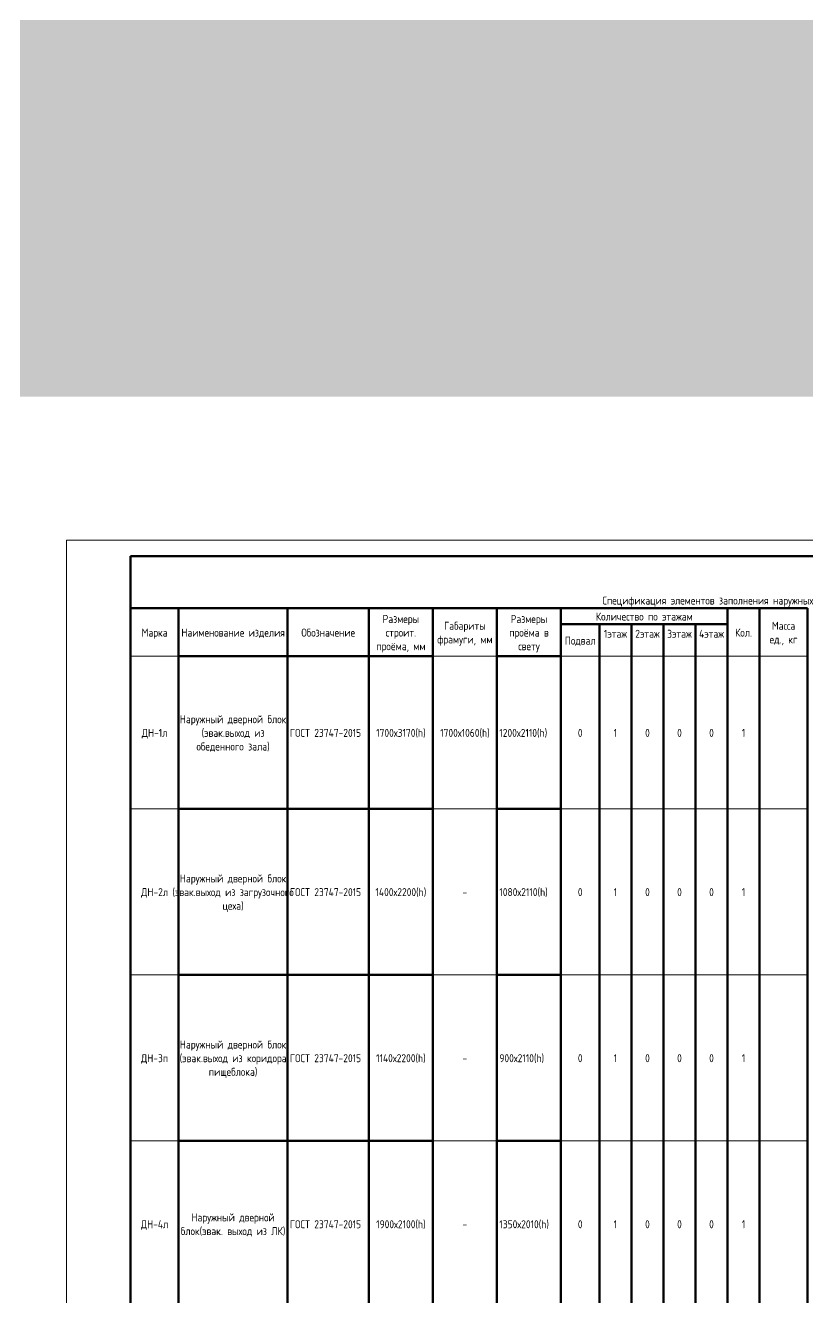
# Model space of a CAD drawing. Header units: millimetres. Extents: x -11345 to 411485, y -9810 to 73012.
# Drawn here: x -2860.4 to -2616.1, y 71105.1 to 71502.6 of the extents above; entities that cross this region are included whole.
import ezdxf

# ---------------------------------------------------------------- set-up
doc = ezdxf.new("R2010")
doc.units = ezdxf.units.MM
for name, color, linetype, lineweight in [('Графика', 7, 'Continuous', 20), ('Основная надпись', 7, 'Continuous', 30), ('Стены штриховка', 7, 'Continuous', 9)]:
    doc.layers.add(name, color=color, linetype=linetype, lineweight=lineweight)
doc.layers.add('Линии', color=7, linetype='Continuous', lineweight=9, true_color=0x00a600)
doc.styles.add('GOST Common_5', font='GOST_Common.ttf', dxfattribs={"width": 0.9, "height": 100})

msp = doc.modelspace()

# ---------------------------------------------------------------- linework, layer by layer
at = {"layer": 'Линии', "color": 7, "lineweight": 50}
for p, q in [((-2812.51934, 71320.48354), (-2827.51934, 71320.48354)), ((-2827.51934, 71320.48354), (-2827.51934, 71315.47204)), ((-2778.49752, 71320.48354), (-2812.51934, 71320.48354)), ((-2812.51934, 71320.48354), (-2812.51934, 71315.47204)), ((-2753.09752, 71320.48354), (-2778.49752, 71320.48354)), ((-2778.49752, 71320.48354), (-2778.49752, 71315.47204)), ((-2733.09752, 71320.48354), (-2753.09752, 71320.48354)), ((-2753.09752, 71320.48354), (-2753.09752, 71315.47204)), ((-2713.09752, 71320.48354), (-2733.09752, 71320.48354)), ((-2733.09752, 71320.48354), (-2733.09752, 71315.47204)), ((-2693.09752, 71320.48354), (-2713.09752, 71320.48354)), ((-2713.09752, 71320.48354), (-2713.09752, 71315.47204)), ((-2681.09752, 71320.48354), (-2693.09752, 71320.48354)), ((-2693.09752, 71320.48354), (-2693.09752, 71315.47204)), ((-2671.09752, 71320.48354), (-2681.09752, 71320.48354)), ((-2661.09752, 71320.48354), (-2671.09752, 71320.48354)), ((-2651.09752, 71320.48354), (-2661.09752, 71320.48354)), ((-2641.09752, 71320.48354), (-2651.09752, 71320.48354)), ((-2631.09752, 71320.48354), (-2641.09752, 71320.48354)), ((-2641.09752, 71320.48354), (-2641.09752, 71315.47204)), ((-2616.09752, 71320.48354), (-2631.09752, 71320.48354)), ((-2631.09752, 71320.48354), (-2631.09752, 71315.47204)), ((-2616.09752, 71320.48354), (-2616.09752, 71315.47204)), ((-2827.51934, 71315.47204), (-2827.51934, 71305.44903)), ((-2812.51934, 71315.47204), (-2812.51934, 71305.44903)), ((-2778.49752, 71315.47204), (-2778.49752, 71305.44903)), ((-2753.09752, 71315.47204), (-2753.09752, 71305.44903)), ((-2733.09752, 71315.47204), (-2733.09752, 71305.44903)), ((-2713.09752, 71315.47204), (-2713.09752, 71305.44903)), ((-2681.09752, 71315.47204), (-2693.09752, 71315.47204)), ((-2693.09752, 71315.47204), (-2693.09752, 71305.44903)), ((-2671.09752, 71315.47204), (-2681.09752, 71315.47204)), ((-2681.09752, 71315.47204), (-2681.09752, 71305.44903)), ((-2661.09752, 71315.47204), (-2671.09752, 71315.47204)), ((-2671.09752, 71315.47204), (-2671.09752, 71305.44903)), ((-2651.09752, 71315.47204), (-2661.09752, 71315.47204)), ((-2661.09752, 71315.47204), (-2661.09752, 71305.44903)), ((-2641.09752, 71315.47204), (-2651.09752, 71315.47204)), ((-2651.09752, 71315.47204), (-2651.09752, 71305.44903)), ((-2641.09752, 71315.47204), (-2641.09752, 71305.44903)), ((-2631.09752, 71315.47204), (-2631.09752, 71305.44903)), ((-2616.09752, 71315.47204), (-2616.09752, 71305.44903)), ((-2827.51934, 71305.44903), (-2827.51934, 71257.82248)), ((-2778.49752, 71305.44903), (-2812.51934, 71305.44903)), ((-2812.51934, 71305.44903), (-2812.51934, 71257.82248)), ((-2753.09752, 71305.44903), (-2778.49752, 71305.44903)), ((-2778.49752, 71305.44903), (-2778.49752, 71257.82248)), ((-2733.09752, 71305.44903), (-2753.09752, 71305.44903)), ((-2753.09752, 71305.44903), (-2753.09752, 71257.82248)), ((-2733.09752, 71305.44903), (-2733.09752, 71257.82248)), ((-2693.09752, 71305.44903), (-2713.09752, 71305.44903)), ((-2713.09752, 71305.44903), (-2713.09752, 71257.82248)), ((-2693.09752, 71305.44903), (-2693.09752, 71257.82248)), ((-2681.09752, 71305.44903), (-2681.09752, 71257.82248)), ((-2671.09752, 71305.44903), (-2671.09752, 71257.82248)), ((-2661.09752, 71305.44903), (-2661.09752, 71257.82248)), ((-2651.09752, 71305.44903), (-2651.09752, 71257.82248)), ((-2641.09752, 71305.44903), (-2641.09752, 71257.82248)), ((-2631.09752, 71305.44903), (-2631.09752, 71257.82248)), ((-2616.09752, 71305.44903), (-2616.09752, 71257.82248)), ((-2827.51934, 71257.82248), (-2827.51934, 71205.93443)), ((-2778.49752, 71257.82248), (-2812.51934, 71257.82248)), ((-2812.51934, 71257.82248), (-2812.51934, 71205.93443)), ((-2753.09752, 71257.82248), (-2778.49752, 71257.82248)), ((-2778.49752, 71257.82248), (-2778.49752, 71205.93443)), ((-2733.09752, 71257.82248), (-2753.09752, 71257.82248)), ((-2753.09752, 71257.82248), (-2753.09752, 71205.93443)), ((-2733.09752, 71257.82248), (-2733.09752, 71205.93443)), ((-2693.09752, 71257.82248), (-2713.09752, 71257.82248)), ((-2713.09752, 71257.82248), (-2713.09752, 71205.93443)), ((-2693.09752, 71257.82248), (-2693.09752, 71205.93443)), ((-2681.09752, 71257.82248), (-2681.09752, 71205.93443)), ((-2671.09752, 71257.82248), (-2671.09752, 71205.93443)), ((-2661.09752, 71257.82248), (-2661.09752, 71205.93443)), ((-2651.09752, 71257.82248), (-2651.09752, 71205.93443)), ((-2641.09752, 71257.82248), (-2641.09752, 71205.93443)), ((-2631.09752, 71257.82248), (-2631.09752, 71205.93443)), ((-2616.09752, 71257.82248), (-2616.09752, 71205.93443)), ((-2827.51934, 71205.93443), (-2827.51934, 71154.04638)), ((-2778.49752, 71205.93443), (-2812.51934, 71205.93443)), ((-2812.51934, 71205.93443), (-2812.51934, 71154.04638)), ((-2753.09752, 71205.93443), (-2778.49752, 71205.93443)), ((-2778.49752, 71205.93443), (-2778.49752, 71154.04638)), ((-2733.09752, 71205.93443), (-2753.09752, 71205.93443)), ((-2753.09752, 71205.93443), (-2753.09752, 71154.04638)), ((-2733.09752, 71205.93443), (-2733.09752, 71154.04638)), ((-2693.09752, 71205.93443), (-2713.09752, 71205.93443)), ((-2713.09752, 71205.93443), (-2713.09752, 71154.04638)), ((-2693.09752, 71205.93443), (-2693.09752, 71154.04638)), ((-2681.09752, 71205.93443), (-2681.09752, 71154.04638)), ((-2671.09752, 71205.93443), (-2671.09752, 71154.04638)), ((-2661.09752, 71205.93443), (-2661.09752, 71154.04638)), ((-2651.09752, 71205.93443), (-2651.09752, 71154.04638)), ((-2641.09752, 71205.93443), (-2641.09752, 71154.04638)), ((-2631.09752, 71205.93443), (-2631.09752, 71154.04638)), ((-2616.09752, 71205.93443), (-2616.09752, 71154.04638)), ((-2827.51934, 71154.04638), (-2827.51934, 71102.15833)), ((-2778.49752, 71154.04638), (-2812.51934, 71154.04638)), ((-2812.51934, 71154.04638), (-2812.51934, 71102.15833)), ((-2753.09752, 71154.04638), (-2778.49752, 71154.04638)), ((-2778.49752, 71154.04638), (-2778.49752, 71102.15833)), ((-2733.09752, 71154.04638), (-2753.09752, 71154.04638)), ((-2753.09752, 71154.04638), (-2753.09752, 71102.15833)), ((-2733.09752, 71154.04638), (-2733.09752, 71102.15833)), ((-2693.09752, 71154.04638), (-2713.09752, 71154.04638)), ((-2713.09752, 71154.04638), (-2713.09752, 71102.15833)), ((-2693.09752, 71154.04638), (-2693.09752, 71102.15833)), ((-2681.09752, 71154.04638), (-2681.09752, 71102.15833)), ((-2671.09752, 71154.04638), (-2671.09752, 71102.15833)), ((-2661.09752, 71154.04638), (-2661.09752, 71102.15833)), ((-2651.09752, 71154.04638), (-2651.09752, 71102.15833)), ((-2641.09752, 71154.04638), (-2641.09752, 71102.15833)), ((-2631.09752, 71154.04638), (-2631.09752, 71102.15833)), ((-2616.09752, 71154.04638), (-2616.09752, 71102.15833))]:
    msp.add_line(p, q, dxfattribs=at)
at = {"layer": 'Линии', "color": 7, "lineweight": 20}
for p, q in [((-2812.51934, 71305.44903), (-2827.51934, 71305.44903)), ((-2713.09752, 71305.44903), (-2733.09752, 71305.44903)), ((-2681.09752, 71305.44903), (-2693.09752, 71305.44903)), ((-2671.09752, 71305.44903), (-2681.09752, 71305.44903)), ((-2661.09752, 71305.44903), (-2671.09752, 71305.44903)), ((-2651.09752, 71305.44903), (-2661.09752, 71305.44903)), ((-2641.09752, 71305.44903), (-2651.09752, 71305.44903)), ((-2631.09752, 71305.44903), (-2641.09752, 71305.44903)), ((-2616.09752, 71305.44903), (-2631.09752, 71305.44903)), ((-2812.51934, 71257.82248), (-2827.51934, 71257.82248)), ((-2713.09752, 71257.82248), (-2733.09752, 71257.82248)), ((-2681.09752, 71257.82248), (-2693.09752, 71257.82248)), ((-2671.09752, 71257.82248), (-2681.09752, 71257.82248)), ((-2661.09752, 71257.82248), (-2671.09752, 71257.82248)), ((-2651.09752, 71257.82248), (-2661.09752, 71257.82248)), ((-2641.09752, 71257.82248), (-2651.09752, 71257.82248)), ((-2631.09752, 71257.82248), (-2641.09752, 71257.82248)), ((-2616.09752, 71257.82248), (-2631.09752, 71257.82248)), ((-2812.51934, 71205.93443), (-2827.51934, 71205.93443)), ((-2713.09752, 71205.93443), (-2733.09752, 71205.93443)), ((-2681.09752, 71205.93443), (-2693.09752, 71205.93443)), ((-2671.09752, 71205.93443), (-2681.09752, 71205.93443)), ((-2661.09752, 71205.93443), (-2671.09752, 71205.93443)), ((-2651.09752, 71205.93443), (-2661.09752, 71205.93443)), ((-2641.09752, 71205.93443), (-2651.09752, 71205.93443)), ((-2631.09752, 71205.93443), (-2641.09752, 71205.93443)), ((-2616.09752, 71205.93443), (-2631.09752, 71205.93443)), ((-2812.51934, 71154.04638), (-2827.51934, 71154.04638)), ((-2713.09752, 71154.04638), (-2733.09752, 71154.04638)), ((-2681.09752, 71154.04638), (-2693.09752, 71154.04638)), ((-2671.09752, 71154.04638), (-2681.09752, 71154.04638)), ((-2661.09752, 71154.04638), (-2671.09752, 71154.04638)), ((-2651.09752, 71154.04638), (-2661.09752, 71154.04638)), ((-2641.09752, 71154.04638), (-2651.09752, 71154.04638)), ((-2631.09752, 71154.04638), (-2641.09752, 71154.04638)), ((-2616.09752, 71154.04638), (-2631.09752, 71154.04638))]:
    msp.add_line(p, q, dxfattribs=at)
at = {"layer": 'Основная надпись', "lineweight": 20}
for q in [(-2847.51934, 70747.76733), (-2006.51934, 71341.76733)]:
    msp.add_line((-2847.51934, 71341.76733), q, dxfattribs=at)
at = {"layer": 'Основная надпись', "lineweight": 50}
for p, q in [((-2827.51934, 71336.76733), (-2827.51934, 70752.76733)), ((-2011.51934, 71336.76733), (-2827.51934, 71336.76733))]:
    msp.add_line(p, q, dxfattribs=at)
at = {"layer": 'Стены штриховка', "color": 3, "const_width": 500}
msp.add_lwpolyline([(-11094.71185, 71636.6049), (10799.93893, 71636.6049), (10799.93893, 61222.29806), (-11094.71185, 61222.29806)], close=True, dxfattribs=at)

# ---------------------------------------------------------------- texts
at = {"layer": 'Графика', "char_height": 2.5, "line_spacing_factor": 1.022761, "style": 'GOST Common_5'}
for s, insert, width, attachment_point in [('Спецификация элементов заполнения наружных дверных проемов', (-2635.02466, 71324.12561), 107.7699183, 2), ('Размеры строит. проёма, мм', (-2743.09752, 71318.36411), 17.9214254, 2), ('Размеры проёма в свету', (-2703.09752, 71318.36411), 14.5724722, 2), ('Количество по этажам', (-2667.09752, 71319.11411), 38.0151448, 2), ('Марка', (-2820.01934, 71314.10261), 10.4390794, 2), ('Наименование изделия', (-2795.50843, 71314.10261), 37.4419005, 2), ('Обозначение', (-2765.79752, 71314.10261), 20.9988419, 2), ('Габариты фрамуги, мм', (-2723.09752, 71316.23336), 20.3350854, 2), ('1этаж', (-2676.09752, 71313.72761), 8.8400297, 2), ('2этаж', (-2666.09752, 71313.72761), 8.8400297, 2), ('3этаж', (-2656.09752, 71313.72761), 8.8400297, 2), ('4этаж', (-2646.09752, 71313.72761), 8.8400297, 2), ('Кол.', (-2636.09752, 71314.10261), 6.6979065, 2), ('Масса ед., кг', (-2623.59752, 71316.23336), 10.1675427, 2), ('Подвал', (-2687.09752, 71311.59685), 11.7665924, 2), ('Наружный дверной блок (эвак.выход из обеденного зала)', (-2795.50843, 71287.03358), 34.0218228, 2), ('ДН-1л', (-2820.01934, 71282.77208), 9.6546399, 2), ('ГОСТ 23747-2015', (-2777.74752, 71282.77208), 27.4252116, 1), ('1700х3170(h)', (-2743.09752, 71282.77208), 19.8523534, 2), ('1700х1060(h)', (-2723.09752, 71282.77208), 19.8523534, 2), ('1200х2110(h)', (-2712.34752, 71282.77208), 19.3394506, 1), ('\\fGOST Common|b0|i0|c204|p34|;\\W.9;0', (-2687.09752, 71282.77208), 1.8705865, 2), ('\\fGOST Common|b0|i0|c204|p34|;\\W.9;1', (-2676.09752, 71282.77208), 1.3576837, 2), ('\\fGOST Common|b0|i0|c204|p34|;\\W.9;0', (-2666.09752, 71282.77208), 1.8705865, 2), ('\\fGOST Common|b0|i0|c204|p34|;\\W.9;0', (-2656.09752, 71282.77208), 1.8705865, 2), ('\\fGOST Common|b0|i0|c204|p34|;\\W.9;0', (-2646.09752, 71282.77208), 1.8705865, 2), ('\\fGOST Common|b0|i0|c204|p34|;\\W.9;1', (-2636.09752, 71282.77208), 1.3576837, 2), ('Наружный дверной блок (эвак.выход из загрузочного цеха)', (-2795.50843, 71237.27628), 38.7694135, 2), ('1400х2200(h)', (-2743.09752, 71233.01478), 20.6367929, 2), ('1080х2110(h)', (-2712.34752, 71233.01478), 19.3394506, 1), ('ДН-2л', (-2820.01934, 71233.01478), 10.1675427, 2), ('ГОСТ 23747-2015', (-2777.74752, 71233.01478), 27.4252116, 1), ('\\fGOST Common|b0|i0|c204|p34|;\\W.9;-', (-2723.09752, 71233.01478), 1.8705865, 2), ('\\fGOST Common|b0|i0|c204|p34|;\\W.9;0', (-2687.09752, 71233.01478), 1.8705865, 2), ('\\fGOST Common|b0|i0|c204|p34|;\\W.9;1', (-2676.09752, 71233.01478), 1.3576837, 2), ('\\fGOST Common|b0|i0|c204|p34|;\\W.9;0', (-2666.09752, 71233.01478), 1.8705865, 2), ('\\fGOST Common|b0|i0|c204|p34|;\\W.9;0', (-2656.09752, 71233.01478), 1.8705865, 2), ('\\fGOST Common|b0|i0|c204|p34|;\\W.9;0', (-2646.09752, 71233.01478), 1.8705865, 2), ('\\fGOST Common|b0|i0|c204|p34|;\\W.9;1', (-2636.09752, 71233.01478), 1.3576837, 2), ('Наружный дверной блок (эвак.выход из коридора пищеблока)', (-2795.50843, 71185.38823), 34.0218228, 2), ('1140х2200(h)', (-2743.09752, 71181.12673), 20.1238901, 2), ('900х2110(h)', (-2712.34752, 71181.12673), 17.9817669, 1), ('ДН-3п', (-2820.01934, 71181.12673), 10.1675427, 2), ('ГОСТ 23747-2015', (-2777.74752, 71181.12673), 27.4252116, 1), ('\\fGOST Common|b0|i0|c204|p34|;\\W.9;-', (-2723.09752, 71181.12673), 1.8705865, 2), ('\\fGOST Common|b0|i0|c204|p34|;\\W.9;0', (-2687.09752, 71181.12673), 1.8705865, 2), ('\\fGOST Common|b0|i0|c204|p34|;\\W.9;1', (-2676.09752, 71181.12673), 1.3576837, 2), ('\\fGOST Common|b0|i0|c204|p34|;\\W.9;0', (-2666.09752, 71181.12673), 1.8705865, 2), ('\\fGOST Common|b0|i0|c204|p34|;\\W.9;0', (-2656.09752, 71181.12673), 1.8705865, 2), ('\\fGOST Common|b0|i0|c204|p34|;\\W.9;0', (-2646.09752, 71181.12673), 1.8705865, 2), ('\\fGOST Common|b0|i0|c204|p34|;\\W.9;1', (-2636.09752, 71181.12673), 1.3576837, 2), ('Наружный дверной блок(эвак. выход из ЛК)', (-2795.50843, 71131.36943), 38.7694135, 2), ('ДН-4л', (-2820.01934, 71129.23868), 10.4390794, 2), ('ГОСТ 23747-2015', (-2777.74752, 71129.23868), 27.4252116, 1), ('1900х2100(h)', (-2743.09752, 71129.23868), 19.8523534, 2), ('\\fGOST Common|b0|i0|c204|p34|;\\W.9;-', (-2723.09752, 71129.23868), 1.8705865, 2), ('1350х2010(h)', (-2712.34752, 71129.23868), 19.8523534, 1), ('\\fGOST Common|b0|i0|c204|p34|;\\W.9;0', (-2687.09752, 71129.23868), 1.8705865, 2), ('\\fGOST Common|b0|i0|c204|p34|;\\W.9;1', (-2676.09752, 71129.23868), 1.3576837, 2), ('\\fGOST Common|b0|i0|c204|p34|;\\W.9;0', (-2666.09752, 71129.23868), 1.8705865, 2), ('\\fGOST Common|b0|i0|c204|p34|;\\W.9;0', (-2656.09752, 71129.23868), 1.8705865, 2), ('\\fGOST Common|b0|i0|c204|p34|;\\W.9;0', (-2646.09752, 71129.23868), 1.8705865, 2), ('\\fGOST Common|b0|i0|c204|p34|;\\W.9;1', (-2636.09752, 71129.23868), 1.3576837, 2)]:
    msp.add_mtext(s, dxfattribs=dict(at, insert=insert, width=width, attachment_point=attachment_point))

doc.saveas('drawing.dxf')
